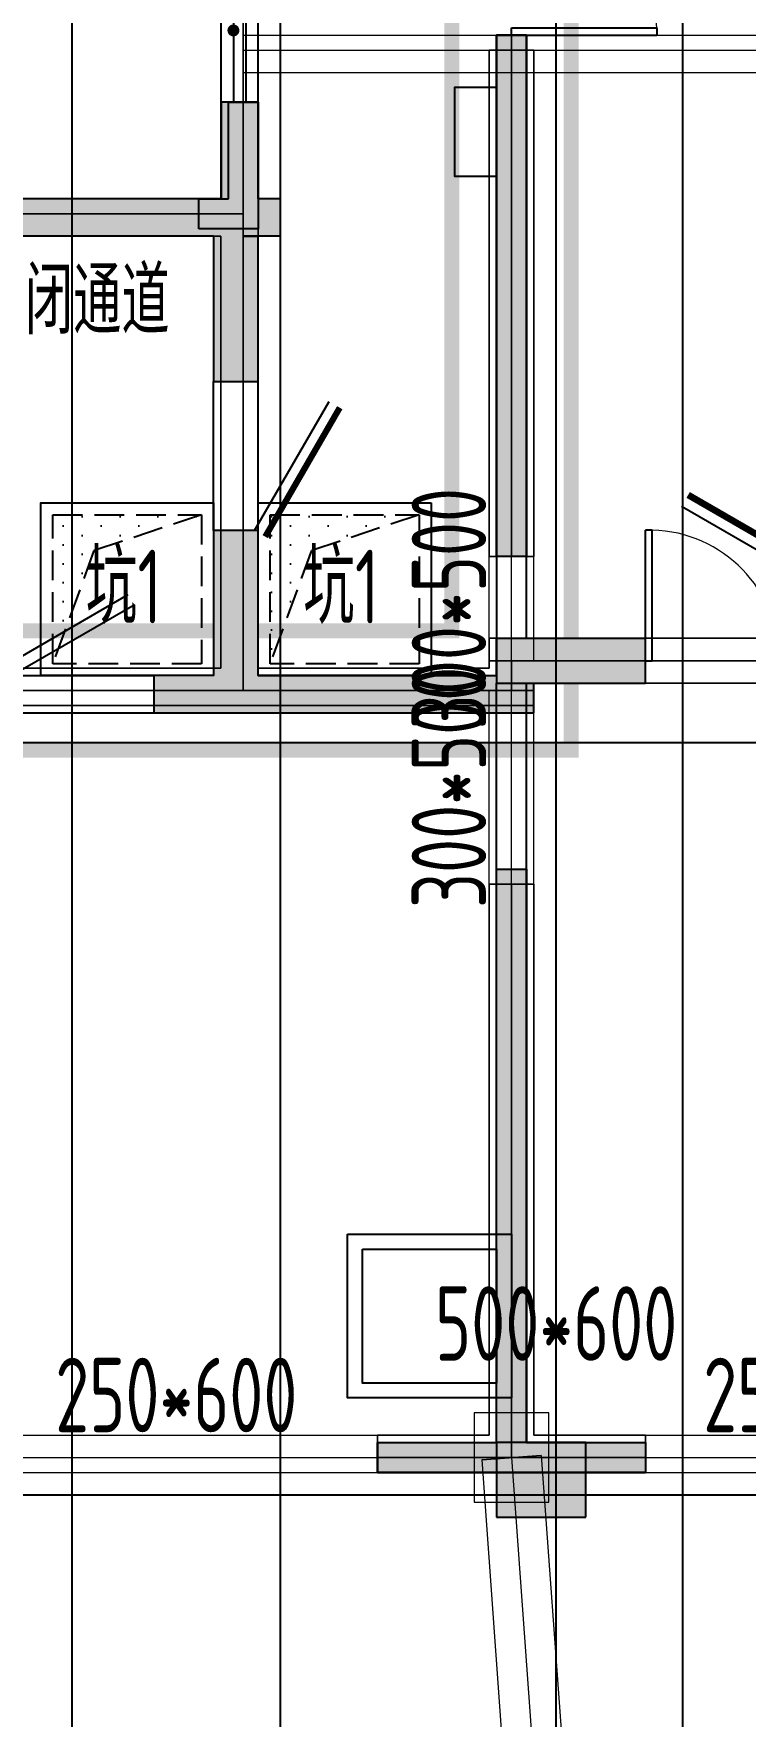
# Model space of a CAD drawing. Extents: x 369444 to 684549, y -549309 to 575337.
# Drawn here: x 571067 to 575844, y 448719 to 460017 of the extents above; entities that cross this region are included whole.
import ezdxf

# ---------------------------------------------------------------- set-up
doc = ezdxf.new("R2010")
doc.units = 0
doc.header["$LTSCALE"] = 1000
doc.header["$MEASUREMENT"] = 0
doc.linetypes.add('DASH', pattern=[0.35, 0.25, -0.1])
for name, color, linetype, lineweight, true_color in [('-1-0-1', 7, 'Continuous', 0, 0xc0c0c0), ('-1-1-2', 7, 'Continuous', 0, 0xc0c0c0), ('-2-0-1', 1, 'Continuous', 0, 0xff0000), ('-2-1-2', 9, 'Continuous', 0, 0x808080), ('1-6-1', 7, 'Continuous', 0, 0x55ff55), ('1-6-2', 7, 'Continuous', 0, 0x55ff55), ('11-6-1', 2, 'Continuous', 0, 0xffff00), ('11-6-2', 2, 'Continuous', 0, 0xffff00), ('11-6-5', 2, 'Continuous', 0, 0xffff00), ('12-6-1', 4, 'Continuous', 0, 0x00ffff), ('12-6-2', 4, 'Continuous', 0, 0x00ffff), ('12-6-5', 4, 'Continuous', 0, 0x00ffff)]:
    doc.layers.add(name, color=color, linetype=linetype, lineweight=lineweight, true_color=true_color)
for name, color, linetype in [('A-WALL-HATCH', 8, 'Continuous'), ('AIRD-PLUM', 122, 'Continuous'), ('COLUMN', 9, 'Continuous'), ('DIM_LEAD', 3, 'Continuous'), ('DOTE', 1, 'Continuous'), ('PUB_HATCH', 8, 'Continuous'), ('SURFACE', 6, 'Continuous'), ('WALL', 9, 'Continuous'), ('WINDOW', 4, 'Continuous'), ('填充', 8, 'Continuous'), ('文字', 2, 'Continuous'), ('砼墙', 151, 'Continuous'), ('车库集水坑', 60, 'Continuous'), ('防火分区线', 7, 'Continuous')]:
    doc.layers.add(name, color=color, linetype=linetype)
doc.styles.add('_TCH_DIM', font='SIMPLEX', dxfattribs={"bigfont": 'GBCBIG'})
doc.styles.add('yjkcad', font='yjkeng.shx', dxfattribs={"width": 0.7, "height": 250, "bigfont": 'yjkchn.shx'})
doc.styles.add('说明', font='TSSDENG', dxfattribs={"width": 0.7, "bigfont": 'HZTXT'})

# ---------------------------------------------------------------- blocks, each defined once
blk = doc.blocks.new('6145hdgfh')
at = {"layer": '车库集水坑', "lineweight": -2}
for points in [[(38490922014.031113, 3905546430.369669), (38490923114.031113, 3905546430.369669), (38490923114.031113, 3905545330.369669), (38490922014.031113, 3905545330.369669)], [(38490922114.031113, 3905546330.369669), (38490923014.031113, 3905546330.369669), (38490923014.031113, 3905545430.369669), (38490922114.031113, 3905545430.369669)]]:
    blk.add_lwpolyline(points, close=True, dxfattribs=at)
blk = doc.blocks.new('$DorLib2D$00000002')
for p, q in [((-0.5, 0), (-0.5, 0.4875)), ((-0.475, 0.4875), (-0.5, 0.4875)), ((-0.475, 0), (-0.475, 0.4875)), ((0.475, 0), (0.475, 0.4875)), ((0.475, 0.4875), (0.5, 0.4875)), ((0.5, 0), (0.5, 0.4875)), ((-0.5, 0), (-0.475, 0)), ((0.5, 0), (0.475, 0))]:
    blk.add_line(p, q)
at = {"lineweight": 13}
for centre, start, end in [((-0.4875, 0), 0, 88.53072), ((0.4875, 0), 91.46928, 180)]:
    blk.add_arc(centre, 0.4875, start, end, dxfattribs=at)
blk = doc.blocks.new('$DorLib2D$00000001')
for p, q in [((0.45, 0.975), (0.5, 0.975)), ((0.45, 0), (0.45, 0.975)), ((0.5, 0), (0.5, 0.975)), ((0.5, 0), (0.45, 0))]:
    blk.add_line(p, q)
at = {"lineweight": 13}
blk.add_arc((0.475, 0), 0.975, 91.4693, 180, dxfattribs=at)
blk = doc.blocks.new('$DorLib2D$00000179')
at = {"color": 0}
for p, q in [((-0.54, 0.169), (0.326, 0.669)), ((-0.5, 0.1), (0.366, 0.6))]:
    blk.add_line(p, q, dxfattribs=at)
blk = doc.blocks.new('$TCHSYS$WIN2D')
for p, q in [((-0.5, 0.5), (0.5, 0.5)), ((-0.5, 0.5), (-0.5, -0.5)), ((0.5, 0.5), (0.5, -0.5)), ((0.5, 0.167), (-0.5, 0.167)), ((0.5, -0.167), (-0.5, -0.167)), ((-0.5, -0.5), (0.5, -0.5))]:
    blk.add_line(p, q)
blk = doc.blocks.new('$DorLib2D$00000192')
at = {"color": 0}
blk.add_line((-0.5, 0.125), (0.366, 0.625), dxfattribs=at)
at = {"color": 0, "const_width": 0.0417}
blk.add_lwpolyline([(-0.542, 0.197), (0.324, 0.697)], dxfattribs=at)
blk = doc.blocks.new('JSK1000')
at = {"layer": 'AIRD-PLUM'}
h = blk.add_hatch(dxfattribs=at)
h.set_pattern_fill('DOTS', color=8, scale=80, style=0)
h.set_pattern_definition([(0, (-20, -20), (63.5, 127), [0, -127])])
h.paths.add_polyline_path([(80, 1080), (80, 80), (321, 803), (1080, 1080)])
at = {"layer": 'AIRD-PLUM', "ltscale": 0.25}
blk.add_lwpolyline([(0, 0), (1160, 0), (1160, 1160), (0, 1160)], close=True, dxfattribs=at)
at = {"layer": 'AIRD-PLUM', "color": 8, "linetype": 'DASH', "ltscale": 0.8}
blk.add_lwpolyline([(80, 80), (1080, 80), (1080, 1080), (80, 1080)], close=True, dxfattribs=at)
blk.add_lwpolyline([(80, 80), (321, 803), (1080, 1080)], dxfattribs=at)
blk = doc.blocks.new('A$C69B9310D')
at = {"layer": 'AIRD-PLUM', "xscale": -1, "rotation": 90}
blk.add_blockref('JSK1000', (1160, 1160), dxfattribs=at)
at = {"layer": '文字', "style": '说明', "width": 0.7}
blk.add_text('坑1', height=495, dxfattribs=at).set_placement((302, 350))
blk = doc.blocks.new('$DorLib2D$00000194')
at = {"color": 0}
blk.add_line((-0.5, 0.075), (0.366, 0.575), dxfattribs=at)
at = {"color": 0, "const_width": 0.025}
blk.add_lwpolyline([(-0.525, 0.1183), (0.341, 0.6183)], dxfattribs=at)

msp = doc.modelspace()

# ---------------------------------------------------------------- hatches: boundary and pattern name
at = {"layer": 'A-WALL-HATCH'}
msp.add_hatch(color=256, dxfattribs=at).paths.add_polyline_path([(574173.3, 450057), (574773.3, 450057), (574773.3, 450557), (574173.3, 450557)])
at = {"layer": 'PUB_HATCH'}
for points in [[(572574.6, 458907), (572574.6, 459557.1), (572324.6, 459557.1), (572324.6, 458907), (572457.9, 458823.6)], [(572404.6, 458707), (572324.6, 458907), (570224.6, 458907), (570474.6, 458657), (572274.6, 458657)], [(572457.9, 458823.6), (572324.6, 458907), (572404.6, 458707), (572574.6, 458657), (572474.6, 458657)], [(572724.6, 458907), (572574.6, 458907), (572457.9, 458823.6), (572474.6, 458657), (572724.6, 458657)], [(572274.6, 458657), (572274.6, 457681.7), (572574.6, 457681.7), (572574.6, 458657), (572404.6, 458707)], [(572574.6, 455707), (572574.6, 456681.7), (572274.6, 456681.7), (572274.6, 455707), (572404.6, 455657)], [(574174.6, 455707), (574424.6, 455457), (574424.6, 455657), (574174.6, 455957)], [(574424.6, 455657), (575174.2, 455657), (575174.2, 455957), (574174.6, 455957)], [(572274.6, 455707), (571874.6, 455707), (571874.6, 455457), (572324.6, 455457), (572404.6, 455657)], [(572404.6, 455657), (572324.6, 455457), (574424.6, 455457), (574174.6, 455707), (572574.6, 455707)]]:
    msp.add_hatch(color=256, dxfattribs=at).paths.add_polyline_path(points)
at = {"layer": 'SURFACE'}
h = msp.add_hatch(color=8, dxfattribs=at)
h.dxf.hatch_style = 1
h.paths.add_polyline_path([(574374.5, 460007), (574374.5, 456507), (574174.5, 456507), (574174.5, 460007)])
h = msp.add_hatch(color=8, dxfattribs=at)
h.dxf.hatch_style = 1
h.paths.add_polyline_path([(572574.5, 459557.1), (572374.5, 459557.1), (572374.5, 458907), (572174.5, 458907), (572174.5, 458707), (572574.5, 458707)])
h = msp.add_hatch(color=8, dxfattribs=at)
h.dxf.hatch_style = 1
h.paths.add_polyline_path([(574174.5, 450557), (574174.5, 454407), (574374.5, 454407), (574374.5, 450557), (575174.5, 450557), (575174.5, 450357), (574174.5, 450357), (573374.5, 450357), (573374.5, 450557)])

# ---------------------------------------------------------------- linework, layer by layer
at = {"layer": '-1-0-1', "color": 0}
for p in [(572474.3, 459906.9, -3600), (574274.3, 459906.9, -3600), (572174.3, 458806.9, -3600), (572474.3, 458806.9, -3600), (574274.3, 456506.9, -3600), (574274.3, 455807.2, -3600), (572474.3, 455606.9, -3600), (574274.3, 455606.9, -3600), (574274.3, 454306.9, -3600), (573374.3, 450456.9, -3600), (574274.3, 450456.9, -3600), (575174.3, 450456.9, -3600)]:
    msp.add_point(p, dxfattribs=at)
at = {"layer": '-1-1-2', "color": 0}
for p, q in [((572474.3, 459906.9, -3600), (572474.3, 459906.9)), ((574274.3, 459906.9, -3600), (574274.3, 459906.9)), ((572174.3, 458806.9, -3600), (572174.3, 458806.9)), ((572474.3, 458806.9, -3600), (572474.3, 458806.9)), ((574274.3, 456506.9, -3600), (574274.3, 456506.9)), ((574274.3, 455807.2, -3600), (574274.3, 455807.2)), ((572474.3, 455606.9, -3600), (572474.3, 455606.9)), ((574274.3, 455606.9, -3600), (574274.3, 455606.9)), ((574274.3, 454306.9, -3600), (574274.3, 454306.9)), ((573374.3, 450456.9, -3600), (573374.3, 450456.9)), ((574274.3, 450456.9, -3600), (574274.3, 450456.9)), ((575174.3, 450456.9, -3600), (575174.3, 450456.9))]:
    msp.add_line(p, q, dxfattribs=at)
at = {"layer": '-2-0-1', "color": 0}
for p, q in [((572474.3, 459906.9, -3600), (572474.3, 460306.9, -3600)), ((572474.3, 459906.9, -3600), (574274.3, 459906.9, -3600)), ((572474.3, 458806.9, -3600), (572474.3, 459906.9, -3600)), ((574274.3, 456506.9, -3600), (574274.3, 459906.9, -3600)), ((574274.3, 459906.9, -3600), (576074.3, 459906.9, -3600)), ((570574.3, 458806.9, -3600), (572174.3, 458806.9, -3600)), ((572174.3, 458806.9, -3600), (572474.3, 458806.9, -3600)), ((572474.3, 455606.9, -3600), (572474.3, 458806.9, -3600)), ((574274.3, 455807.2, -3600), (574274.3, 456506.9, -3600)), ((574274.3, 455807.2, -3600), (577874.3, 455807.2, -3600)), ((574274.3, 455606.9, -3600), (574274.3, 455807.2, -3600)), ((570374.3, 455606.9, -3600), (572474.3, 455606.9, -3600)), ((572474.3, 455606.9, -3600), (574274.3, 455606.9, -3600)), ((574274.3, 454306.9, -3600), (574274.3, 455606.9, -3600)), ((574274.3, 450456.9, -3600), (574274.3, 454306.9, -3600)), ((570674.3, 450456.9, -3600), (573374.3, 450456.9, -3600)), ((573374.3, 450456.9, -3600), (574274.3, 450456.9, -3600)), ((574274.3, 450456.9, -3600), (575174.3, 450456.9, -3600)), ((574274.3, 450456.9, -3600), (574774.3, 443557.1, -3600)), ((575174.3, 450456.9, -3600), (577574.3, 450456.9, -3600))]:
    msp.add_line(p, q, dxfattribs=at)
at = {"layer": '-2-1-2', "color": 0}
for p, q in [((572474.3, 459906.9), (572474.3, 460306.9)), ((572474.3, 459906.9), (574274.3, 459906.9)), ((572474.3, 458806.9), (572474.3, 459906.9)), ((574274.3, 456506.9), (574274.3, 459906.9)), ((574274.3, 459906.9), (576074.3, 459906.9)), ((570574.3, 458806.9), (572174.3, 458806.9)), ((572174.3, 458806.9), (572474.3, 458806.9)), ((572474.3, 455606.9), (572474.3, 458806.9)), ((574274.3, 455807.2), (574274.3, 456506.9)), ((574274.3, 455807.2), (577874.3, 455807.2)), ((574274.3, 455606.9), (574274.3, 455807.2)), ((570374.3, 455606.9), (572474.3, 455606.9)), ((572474.3, 455606.9), (574274.3, 455606.9)), ((574274.3, 454306.9), (574274.3, 455606.9)), ((574274.3, 450456.9), (574274.3, 454306.9)), ((570674.3, 450456.9), (573374.3, 450456.9)), ((573374.3, 450456.9), (574274.3, 450456.9)), ((574274.3, 450456.9), (575174.3, 450456.9)), ((574274.3, 450456.9), (574774.3, 443557.1)), ((575174.3, 450456.9), (577574.3, 450456.9))]:
    msp.add_line(p, q, dxfattribs=at)
at = {"layer": '1-6-1', "color": 0}
for p, q in [((572324.3, 460306.9, -3600), (572324.3, 459906.9, -3600)), ((572324.3, 459906.9), (572324.3, 460306.9)), ((572574.3, 460306.9), (572574.3, 459906.9)), ((572574.3, 459906.9, -3600), (572574.3, 460306.9, -3600)), ((572324.3, 459906.9, -3600), (572324.3, 459906.9)), ((572324.3, 459906.9, -3600), (572324.3, 458906.9, -3600)), ((572324.3, 459906.9), (572324.3, 459906.9, -3600)), ((572324.3, 458906.9), (572324.3, 459906.9)), ((572574.3, 459906.9), (572574.3, 459906.9, -3600)), ((572574.3, 459906.9), (572574.3, 458806.9)), ((572574.3, 459906.9, -3600), (572574.3, 459906.9)), ((572574.3, 458806.9, -3600), (572574.3, 459906.9, -3600)), ((574124.3, 459906.9, -3600), (574124.3, 456506.9, -3600)), ((574124.3, 459906.9), (574124.3, 459906.9, -3600)), ((574124.3, 456506.9), (574124.3, 459906.9)), ((574124.3, 459906.9, -3600), (574124.3, 459906.9)), ((574424.3, 459906.9, -3600), (574124.3, 459906.9, -3600)), ((574124.3, 459906.9), (574424.3, 459906.9)), ((574424.3, 459906.9), (574424.3, 456506.9)), ((574424.3, 459906.9, -3600), (574424.3, 459906.9)), ((574424.3, 456506.9, -3600), (574424.3, 459906.9, -3600)), ((574424.3, 459906.9), (574424.3, 459906.9, -3600)), ((572174.3, 458906.9, -3600), (570574.3, 458906.9, -3600)), ((570574.3, 458906.9), (572174.3, 458906.9)), ((572174.3, 458906.9), (572174.3, 458906.9, -3600)), ((572174.3, 458906.9, -3600), (572174.3, 458906.9)), ((572324.3, 458906.9, -3600), (572174.3, 458906.9, -3600)), ((572174.3, 458906.9), (572324.3, 458906.9)), ((572324.3, 458906.9, -3600), (572324.3, 458906.9)), ((572324.3, 458906.9), (572324.3, 458906.9, -3600)), ((572574.3, 458806.9), (572574.3, 455756.9)), ((572574.3, 458806.9, -3600), (572574.3, 458806.9)), ((572574.3, 455756.9, -3600), (572574.3, 458806.9, -3600)), ((572574.3, 458806.9), (572574.3, 458806.9, -3600)), ((572174.3, 458656.9), (570574.3, 458656.9)), ((570574.3, 458656.9, -3600), (572174.3, 458656.9, -3600)), ((572174.3, 458656.9, -3600), (572174.3, 458656.9)), ((572174.3, 458656.9), (572174.3, 458656.9, -3600)), ((572324.3, 458656.9), (572174.3, 458656.9)), ((572174.3, 458656.9, -3600), (572324.3, 458656.9, -3600)), ((572324.3, 458656.9, -3600), (572324.3, 455756.9, -3600)), ((572324.3, 458656.9), (572324.3, 458656.9, -3600)), ((572324.3, 455756.9), (572324.3, 458656.9)), ((572324.3, 458656.9, -3600), (572324.3, 458656.9)), ((574124.3, 456506.9, -3600), (574124.3, 456506.9)), ((574124.3, 456506.9, -3600), (574424.3, 456506.9, -3600)), ((574124.3, 456506.9), (574124.3, 456506.9, -3600)), ((574424.3, 456506.9), (574124.3, 456506.9)), ((574424.3, 456506.9), (574424.3, 456506.9, -3600)), ((574424.3, 456506.9, -3600), (574424.3, 456506.9)), ((574124.3, 455957.2, -3600), (574124.3, 455756.9, -3600)), ((574124.3, 455957.2), (574124.3, 455957.2, -3600)), ((574124.3, 455756.9), (574124.3, 455957.2)), ((574124.3, 455957.2, -3600), (574124.3, 455957.2)), ((577774.3, 455957.2, -3600), (574124.3, 455957.2, -3600)), ((574124.3, 455957.2), (577774.3, 455957.2)), ((572324.3, 455756.9, -3600), (570524.3, 455756.9, -3600)), ((570524.3, 455756.9), (572324.3, 455756.9)), ((572324.3, 455756.9, -3600), (572324.3, 455756.9)), ((572324.3, 455756.9), (572324.3, 455756.9, -3600)), ((572574.3, 455756.9), (572574.3, 455756.9, -3600)), ((572574.3, 455756.9, -3600), (572574.3, 455756.9)), ((574124.3, 455756.9, -3600), (572574.3, 455756.9, -3600)), ((572574.3, 455756.9), (574124.3, 455756.9)), ((574124.3, 455756.9), (574124.3, 455756.9, -3600)), ((574124.3, 455756.9, -3600), (574124.3, 455756.9)), ((574424.3, 455657.2), (574424.3, 455506.9)), ((574424.3, 455657.2, -3600), (574424.3, 455657.2)), ((574424.3, 455506.9, -3600), (574424.3, 455657.2, -3600)), ((574424.3, 455657.2), (574424.3, 455657.2, -3600)), ((577774.3, 455657.2), (574424.3, 455657.2)), ((574424.3, 455657.2, -3600), (577774.3, 455657.2, -3600)), ((572474.3, 455506.9), (570374.3, 455506.9)), ((570374.3, 455506.9, -3600), (572474.3, 455506.9, -3600)), ((572474.3, 455506.9), (572474.3, 455506.9, -3600)), ((574424.3, 455506.9), (572474.3, 455506.9)), ((572474.3, 455506.9, -3600), (574424.3, 455506.9, -3600)), ((572474.3, 455506.9, -3600), (572474.3, 455506.9)), ((574424.3, 455506.9, -3600), (574424.3, 455506.9)), ((574424.3, 455506.9), (574424.3, 455506.9, -3600)), ((574124.3, 454306.9, -3600), (574124.3, 450606.9, -3600)), ((574124.3, 454306.9), (574124.3, 454306.9, -3600)), ((574124.3, 450606.9), (574124.3, 454306.9)), ((574124.3, 454306.9, -3600), (574124.3, 454306.9)), ((574424.3, 454306.9, -3600), (574124.3, 454306.9, -3600)), ((574124.3, 454306.9), (574424.3, 454306.9)), ((574424.3, 454306.9), (574424.3, 450606.9)), ((574424.3, 454306.9, -3600), (574424.3, 454306.9)), ((574424.3, 450606.9, -3600), (574424.3, 454306.9, -3600)), ((574424.3, 454306.9), (574424.3, 454306.9, -3600)), ((573374.3, 450606.9, -3600), (573374.3, 450606.9)), ((574124.3, 450606.9, -3600), (573374.3, 450606.9, -3600)), ((573374.3, 450606.9), (574124.3, 450606.9)), ((573374.3, 450606.9, -3600), (573374.3, 450356.9, -3600)), ((573374.3, 450606.9), (573374.3, 450606.9, -3600)), ((573374.3, 450356.9), (573374.3, 450606.9)), ((574124.3, 450606.9, -3600), (574124.3, 450606.9)), ((574124.3, 450606.9), (574124.3, 450606.9, -3600)), ((574424.3, 450606.9, -3600), (574424.3, 450606.9)), ((575174.3, 450606.9, -3600), (574424.3, 450606.9, -3600)), ((574424.3, 450606.9), (575174.3, 450606.9)), ((574424.3, 450606.9), (574424.3, 450606.9, -3600)), ((575174.3, 450606.9), (575174.3, 450606.9, -3600)), ((575174.3, 450606.9, -3600), (575174.3, 450606.9)), ((575174.3, 450356.9, -3600), (575174.3, 450606.9, -3600)), ((575174.3, 450606.9), (575174.3, 450356.9)), ((573374.3, 450356.9), (573374.3, 450356.9, -3600)), ((574274.3, 450356.9), (573374.3, 450356.9)), ((573374.3, 450356.9, -3600), (574274.3, 450356.9, -3600)), ((573374.3, 450356.9, -3600), (573374.3, 450356.9)), ((574274.3, 450356.9), (574274.3, 450356.9, -3600)), ((575174.3, 450356.9), (574274.3, 450356.9)), ((574274.3, 450356.9, -3600), (575174.3, 450356.9, -3600)), ((574274.3, 450356.9, -3600), (574274.3, 450356.9)), ((575174.3, 450356.9, -3600), (575174.3, 450356.9)), ((575174.3, 450356.9), (575174.3, 450356.9, -3600))]:
    msp.add_line(p, q, dxfattribs=at)
at = {"layer": '1-6-2', "color": 0}
for p, q in [((572474.3, 460306.9), (572474.3, 459906.9)), ((572474.3, 459906.9, -3600), (572474.3, 460306.9, -3600)), ((572474.3, 459906.9), (572474.3, 459906.9, -3600)), ((572474.3, 459906.9), (572474.3, 458806.9)), ((572474.3, 459906.9, -3600), (572474.3, 459906.9)), ((572474.3, 458806.9, -3600), (572474.3, 459906.9, -3600)), ((574274.3, 459906.9), (574274.3, 456506.9)), ((574274.3, 459906.9, -3600), (574274.3, 459906.9)), ((574274.3, 456506.9, -3600), (574274.3, 459906.9, -3600)), ((572174.3, 458806.9), (570574.3, 458806.9)), ((570574.3, 458806.9, -3600), (572174.3, 458806.9, -3600)), ((572174.3, 458806.9, -3600), (572174.3, 458806.9)), ((572174.3, 458806.9), (572174.3, 458806.9, -3600)), ((572474.3, 458806.9), (572174.3, 458806.9)), ((572174.3, 458806.9, -3600), (572474.3, 458806.9, -3600)), ((572474.3, 458806.9), (572474.3, 455606.9)), ((572474.3, 458806.9, -3600), (572474.3, 458806.9)), ((572474.3, 455606.9, -3600), (572474.3, 458806.9, -3600)), ((572474.3, 458806.9), (572474.3, 458806.9, -3600)), ((572474.3, 458806.9, -3600), (572474.3, 458806.9)), ((574274.3, 456506.9), (574274.3, 456506.9, -3600)), ((574274.3, 455807.2), (574274.3, 455606.9)), ((574274.3, 455807.2, -3600), (574274.3, 455807.2)), ((574274.3, 455606.9, -3600), (574274.3, 455807.2, -3600)), ((574274.3, 455807.2), (574274.3, 455807.2, -3600)), ((577874.3, 455807.2), (574274.3, 455807.2)), ((574274.3, 455807.2, -3600), (577874.3, 455807.2, -3600)), ((572474.3, 455606.9), (570374.3, 455606.9)), ((570374.3, 455606.9, -3600), (572474.3, 455606.9, -3600)), ((572474.3, 455606.9), (572474.3, 455606.9, -3600)), ((572474.3, 455606.9), (572474.3, 455606.9, -3600)), ((574274.3, 455606.9), (572474.3, 455606.9)), ((572474.3, 455606.9, -3600), (574274.3, 455606.9, -3600)), ((572474.3, 455606.9, -3600), (572474.3, 455606.9)), ((574274.3, 455606.9, -3600), (574274.3, 455606.9)), ((574274.3, 455606.9), (574274.3, 455606.9, -3600)), ((574274.3, 454306.9), (574274.3, 450456.9)), ((574274.3, 454306.9, -3600), (574274.3, 454306.9)), ((574274.3, 450456.9, -3600), (574274.3, 454306.9, -3600)), ((573374.3, 450456.9), (573374.3, 450456.9, -3600)), ((574274.3, 450456.9), (573374.3, 450456.9)), ((573374.3, 450456.9, -3600), (574274.3, 450456.9, -3600)), ((574274.3, 450456.9), (574274.3, 450456.9, -3600)), ((575174.3, 450456.9), (574274.3, 450456.9)), ((574274.3, 450456.9, -3600), (575174.3, 450456.9, -3600)), ((574274.3, 450456.9), (574274.3, 450456.9, -3600)), ((574274.3, 450456.9, -3600), (574274.3, 450456.9)), ((575174.3, 450456.9, -3600), (575174.3, 450456.9))]:
    msp.add_line(p, q, dxfattribs=at)
at = {"layer": '11-6-1', "color": 0}
for p, q in [((574024.3, 450756.9), (574024.3, 450156.9)), ((574524.3, 450756.9), (574024.3, 450756.9)), ((574024.3, 450756.9, -3600), (574024.3, 450156.9, -3600)), ((574524.3, 450756.9, -3600), (574024.3, 450756.9, -3600)), ((574024.3, 450756.9, -3600), (574024.3, 450756.9)), ((574524.3, 450156.9), (574524.3, 450756.9)), ((574524.3, 450156.9, -3600), (574524.3, 450756.9, -3600)), ((574524.3, 450756.9, -3600), (574524.3, 450756.9)), ((574024.3, 450156.9), (574524.3, 450156.9)), ((574024.3, 450156.9, -3600), (574524.3, 450156.9, -3600)), ((574024.3, 450156.9, -3600), (574024.3, 450156.9)), ((574524.3, 450156.9, -3600), (574524.3, 450156.9))]:
    msp.add_line(p, q, dxfattribs=at)
at = {"layer": '11-6-2', "color": 0}
msp.add_line((574274.3, 450456.9, -3600), (574274.3, 450456.9), dxfattribs=at)
at = {"layer": '12-6-1', "color": 0}
for p, q in [((572474.3, 460006.9), (572474.3, 459756.9)), ((572474.3, 460006.9, -400), (572474.3, 460006.9)), ((572474.3, 459756.9, -400), (572474.3, 460006.9, -400)), ((572474.3, 460006.9), (574274.3, 460006.9)), ((572474.3, 460006.9, -400), (574274.3, 460006.9, -400)), ((574274.3, 460006.9), (574274.3, 459756.9)), ((574274.3, 460006.9, -400), (574274.3, 460006.9)), ((574274.3, 459756.9, -400), (574274.3, 460006.9, -400)), ((574274.3, 460006.9), (574274.3, 459756.9)), ((574274.3, 460006.9, -400), (574274.3, 460006.9)), ((574274.3, 459756.9, -400), (574274.3, 460006.9, -400)), ((574274.3, 460006.9), (576074.3, 460006.9)), ((574274.3, 460006.9, -400), (576074.3, 460006.9, -400)), ((572474.3, 459756.9), (572474.3, 459756.9, -400)), ((572474.3, 459756.9), (574274.3, 459756.9)), ((572474.3, 459756.9, -400), (574274.3, 459756.9, -400)), ((574274.3, 459756.9), (574274.3, 459756.9, -400)), ((574274.3, 459756.9), (574274.3, 459756.9, -400)), ((574274.3, 459756.9), (576074.3, 459756.9)), ((574274.3, 459756.9, -400), (576074.3, 459756.9, -400)), ((574124.3, 456506.9), (574424.3, 456506.9)), ((574124.3, 456506.9, -500), (574124.3, 456506.9)), ((574424.3, 456506.9, -500), (574124.3, 456506.9, -500)), ((574124.3, 455807.2), (574124.3, 456506.9)), ((574124.3, 455807.2, -500), (574124.3, 456506.9, -500)), ((574424.3, 456506.9), (574424.3, 456506.9, -500)), ((574424.3, 455807.2), (574424.3, 456506.9)), ((574424.3, 455807.2, -500), (574424.3, 456506.9, -500)), ((574124.3, 455807.2), (574424.3, 455807.2)), ((574124.3, 455807.2, -500), (574124.3, 455807.2)), ((574424.3, 455807.2, -500), (574124.3, 455807.2, -500)), ((574424.3, 455807.2), (574424.3, 455807.2, -500)), ((574124.3, 455606.9), (574424.3, 455606.9)), ((574124.3, 455606.9, -500), (574124.3, 455606.9)), ((574424.3, 455606.9, -500), (574124.3, 455606.9, -500)), ((574124.3, 454306.9), (574124.3, 455606.9)), ((574124.3, 454306.9, -500), (574124.3, 455606.9, -500)), ((574424.3, 455606.9), (574424.3, 455606.9, -500)), ((574424.3, 454306.9), (574424.3, 455606.9)), ((574424.3, 454306.9, -500), (574424.3, 455606.9, -500)), ((574124.3, 454306.9), (574424.3, 454306.9)), ((574124.3, 454306.9, -500), (574124.3, 454306.9)), ((574424.3, 454306.9, -500), (574124.3, 454306.9, -500)), ((574424.3, 454306.9), (574424.3, 454306.9, -500)), ((570674.3, 450606.9), (573374.3, 450606.9)), ((570674.3, 450606.9, -600), (573374.3, 450606.9, -600)), ((573374.3, 450606.9), (573374.3, 450356.9)), ((573374.3, 450606.9, -600), (573374.3, 450606.9)), ((573374.3, 450356.9, -600), (573374.3, 450606.9, -600)), ((575174.3, 450606.9), (575174.3, 450356.9)), ((575174.3, 450606.9, -600), (575174.3, 450606.9)), ((575174.3, 450356.9, -600), (575174.3, 450606.9, -600)), ((575174.3, 450606.9), (577574.3, 450606.9)), ((575174.3, 450606.9, -600), (577574.3, 450606.9, -600)), ((574473.8, 450471.4), (574074.8, 450442.5)), ((574074.8, 450442.5, -800), (574473.8, 450471.4, -800)), ((574074.8, 450442.5), (574074.8, 450442.5, -800)), ((574074.8, 450442.5), (574574.8, 443542.6)), ((574074.8, 450442.5, -800), (574574.8, 443542.6, -800)), ((574473.8, 450471.4, -800), (574473.8, 450471.4)), ((574473.8, 450471.4), (574973.8, 443571.5)), ((574473.8, 450471.4, -800), (574973.8, 443571.5, -800)), ((570674.3, 450356.9), (573374.3, 450356.9)), ((570674.3, 450356.9, -600), (573374.3, 450356.9, -600)), ((573374.3, 450356.9), (573374.3, 450356.9, -600)), ((575174.3, 450356.9), (575174.3, 450356.9, -600)), ((575174.3, 450356.9), (577574.3, 450356.9)), ((575174.3, 450356.9, -600), (577574.3, 450356.9, -600))]:
    msp.add_line(p, q, dxfattribs=at)
at = {"layer": '12-6-2', "color": 0}
for p, q in [((572474.3, 459906.9), (574274.3, 459906.9)), ((574274.3, 459906.9), (576074.3, 459906.9)), ((574274.3, 455807.2), (574274.3, 456506.9)), ((574274.3, 454306.9), (574274.3, 455606.9)), ((570674.3, 450456.9), (573374.3, 450456.9)), ((574274.3, 450456.9), (574774.3, 443557.1)), ((575174.3, 450456.9), (577574.3, 450456.9))]:
    msp.add_line(p, q, dxfattribs=at)
at = {"layer": 'COLUMN', "color": 8}
for p, q in [((574773.3, 450557), (574173.3, 450557)), ((574173.3, 450557), (574173.3, 450057)), ((574773.3, 450057), (574773.3, 450557)), ((574173.3, 450057), (574773.3, 450057))]:
    msp.add_line(p, q, dxfattribs=at)
at = {"layer": 'DIM_LEAD', "color": 1, "const_width": 40}
msp.add_lwpolyline([(572413.5, 460019.4, 1), (572402.1, 460057.8, 1)], format="xyb", close=True, dxfattribs=at)
at = {"layer": 'DOTE', "color": 8}
for p, q in [((571324.5, 261807), (571324.5, 476704.8)), ((572724.5, 59364.2), (572724.5, 476704.8)), ((574574.5, 59364.2), (574574.5, 476704.8)), ((575424.5, 59364.2), (575424.5, 476704.8))]:
    msp.add_line(p, q, dxfattribs=at)
at = {"layer": 'DOTE', "color": 8, "lineweight": -2}
for p, q in [((377844.4, 455257), (624570.9, 455257)), ((377844.4, 450207), (624570.9, 450207))]:
    msp.add_line(p, q, dxfattribs=at)
at = {"layer": 'WALL'}
for p, q in [((574374.5, 460007), (574174.5, 460007)), ((574174.5, 460007), (574174.5, 455657)), ((574374.5, 455957), (574374.5, 460007)), ((572574.6, 459557.1), (572324.6, 459557.1)), ((572324.6, 459557.1), (572324.6, 458907)), ((572574.6, 458907), (572574.6, 459557.1)), ((572324.6, 458907), (570224.6, 458907)), ((572324.6, 458907), (572324.6, 458907)), ((572724.6, 458907), (572574.6, 458907)), ((572724.6, 458657), (572724.6, 458907)), ((572274.6, 458657), (570474.6, 458657)), ((572274.6, 458657), (572274.6, 457681.7)), ((572724.6, 458657), (572474.6, 458657)), ((572474.6, 458657), (572574.6, 458657)), ((572574.6, 457681.7), (572574.6, 458657)), ((572274.6, 457681.7), (572574.6, 457681.7)), ((572574.6, 456681.7), (572274.6, 456681.7)), ((572274.6, 456681.7), (572274.6, 455707)), ((572574.6, 455707), (572574.6, 456681.7)), ((574174.6, 455707), (574174.6, 455957)), ((575174.2, 455957), (574174.6, 455957)), ((575174.1, 455957), (574374.5, 455957)), ((575174.1, 455657), (575174.1, 455957)), ((575174.2, 455657), (575174.2, 455957)), ((572274.6, 455707), (571874.6, 455707)), ((571874.6, 455707), (571874.6, 455457)), ((572574.6, 455707), (574174.6, 455707)), ((574174.5, 455657), (575174.1, 455657)), ((574174.5, 450557), (574174.5, 455657)), ((574374.5, 450557), (574374.5, 455657)), ((574424.6, 455457), (574424.6, 455657)), ((574424.6, 455657), (575174.2, 455657)), ((571874.6, 455457), (572324.6, 455457)), ((572324.6, 455457), (574424.6, 455457)), ((573374.5, 450557), (574174.5, 450557)), ((573374.5, 450557), (573374.5, 450357)), ((574374.5, 450557), (575174.5, 450557)), ((575174.5, 450557), (575174.5, 450357)), ((573374.5, 450357), (574274.5, 450357)), ((574274.5, 450357), (575174.5, 450357))]:
    msp.add_line(p, q, dxfattribs=at)
at = {"layer": 'WINDOW', "color": 0}
for p, q in [((572274.6, 456681.7, 100), (572274.6, 457681.7, 100)), ((572574.6, 456681.7, 100), (572574.6, 457681.7, 100)), ((570874.6, 455707, 100), (571874.6, 455707, 100)), ((570874.6, 455457, 100), (571874.6, 455457, 100))]:
    msp.add_line(p, q, dxfattribs=at)
at = {"layer": 'WINDOW', "elevation": 0}
msp.add_lwpolyline([(574174.5, 459057), (573894.5, 459057), (573894.5, 459657), (574174.5, 459657)], dxfattribs=at)
at = {"layer": '砼墙', "color": 8, "ltscale": 1}
msp.add_lwpolyline([(574374.5, 460007), (574374.5, 456507), (574174.5, 456507), (574174.5, 460007)], close=True, dxfattribs=at)
for points in [[(572574.5, 459557.1), (572574.5, 458707), (572174.5, 458707)], [(572374.5, 458907), (572374.5, 459557.1)], [(572174.5, 458707), (572174.5, 458907), (572374.5, 458907)], [(574174.5, 450557), (574174.5, 454407), (574374.5, 454407), (574374.5, 450557), (575174.5, 450557), (575174.5, 450357), (574174.5, 450357), (573374.5, 450357)], [(573374.5, 450357), (573374.5, 450557), (574174.5, 450557)]]:
    msp.add_lwpolyline(points, dxfattribs=at)
at = {"layer": '砼墙', "color": 8, "ltscale": 6}
msp.add_lwpolyline([(572374.5, 459557.1), (572574.5, 459557.1)], dxfattribs=at)
at = {"layer": '防火分区线', "color": 6, "linetype": 'DASH', "ltscale": 8, "const_width": 100}
for points in [[(537624.5, 406656.8), (537614.5, 450606.9), (537814.5, 450606.9), (537814.5, 455456.9), (540724.5, 455456.9), (540724.5, 457707), (545724.5, 457706.9), (545724.5, 462056.9), (551524.5, 462056.9), (551524.5, 459807), (563374.5, 459807), (563374.5, 456006.9), (573874.5, 456006.9), (573874.5, 461907), (572074.5, 461907), (572074.5, 467806.9), (581524.5, 467806.9), (581524.5, 460356.9), (578327.6, 460356.9), (578327.6, 457620.8)], [(538614.5, 454656.9), (541524.5, 454656.9), (541524.5, 456907), (546524.5, 456906.9), (546524.5, 461256.9), (550724.5, 461256.9), (550724.5, 459007), (562574.5, 459007), (562574.5, 455206.9), (574674.5, 455206.9), (574674.5, 462707), (572874.5, 462707), (572874.5, 467006.9), (580724.5, 467006.9), (580724.5, 461156.9), (577527.6, 461156.9), (577527.6, 458393.1)]]:
    msp.add_lwpolyline(points, dxfattribs=at)
at = {"layer": '防火分区线', "color": 3, "linetype": 'DASH', "ltscale": 8, "const_width": 100}
for points in [[(589874.5, 455506.9), (578325, 455506.9), (578330.2, 460357), (581524.5, 460356.9), (581524.5, 467806.9), (572074.5, 467806.9), (572074.5, 461907), (573874.5, 461907), (573874.5, 456006.9), (563374.5, 456006.9), (563374.5, 459807), (551524.5, 459807), (551524.5, 462056.9), (545724.5, 462056.9), (545724.5, 457706.9), (540724.5, 457707)], [(590674.5, 454706.9), (577524.1, 454706.9), (577531.1, 461157), (580724.5, 461156.9), (580724.5, 467006.9), (572874.5, 467006.9), (572874.5, 462707), (574674.5, 462707), (574674.5, 455206.9), (562574.5, 455206.9), (562574.5, 459007), (550724.5, 459007), (550724.5, 461256.9), (546524.5, 461256.9), (546524.5, 456906.9), (541524.5, 456907), (541524.5, 454656.9), (537464.5, 454656.9)]]:
    msp.add_lwpolyline(points, dxfattribs=at)

# ---------------------------------------------------------------- block references
at = {"layer": 'WINDOW', "color": 1, "xscale": 1000, "yscale": 1000, "zscale": -1000, "rotation": 270}
msp.add_blockref('$DorLib2D$00000001', (574274.5, 460507), dxfattribs=at)
at = {"layer": 'WINDOW', "xscale": -700, "yscale": 250, "zscale": -700, "rotation": 270}
msp.add_blockref('$TCHSYS$WIN2D', (572449.6, 459907.1), dxfattribs=at)
at = {"layer": 'WINDOW', "color": 0, "xscale": -1000, "yscale": 1000, "zscale": 1000, "rotation": 270}
msp.add_blockref('$DorLib2D$00000192', (572424.6, 457181.7), dxfattribs=at)
at = {"layer": 'WINDOW', "yscale": 1800, "zscale": 1800}
for name, p, xscale in [('$DorLib2D$00000194', (576074.2, 455807), -1800), ('$DorLib2D$00000002', (576074.1, 455807), 1800)]:
    msp.add_blockref(name, p, dxfattribs=dict(at, xscale=xscale))
at = {"layer": 'WINDOW', "color": 0, "xscale": 1000, "yscale": 1000, "zscale": 1000}
msp.add_blockref('$DorLib2D$00000179', (571374.6, 455582), dxfattribs=at)
at = {"layer": '填充'}
for p in [(571114.6, 455707), (572574.6, 455707)]:
    msp.add_blockref('A$C69B9310D', p, dxfattribs=at)
at = {"layer": '车库集水坑'}
msp.add_blockref('6145hdgfh', (-38490348839.6, -3905094473.4), dxfattribs=at)

# ---------------------------------------------------------------- texts
at = {"color": 2, "style": '_TCH_DIM'}
msp.add_text('密闭通道', height=450, rotation=360, dxfattribs=at).set_placement((570683.7, 457999.1, 0.3))
at = {"layer": '11-6-5', "color": 0, "insert": (574574.3, 451106.9, -3600), "char_height": 500, "attachment_point": 8, "style": 'yjkcad'}
msp.add_mtext('500*600', dxfattribs=at)
at = {"layer": '12-6-5', "color": 0, "char_height": 500, "attachment_point": 8, "rotation": 90, "style": 'yjkcad'}
for insert in [(574104.3, 456157.1), (574104.3, 454956.9)]:
    msp.add_mtext('300*500', dxfattribs=dict(at, insert=insert))
at = {"layer": '12-6-5', "color": 0, "char_height": 500, "attachment_point": 8, "style": 'yjkcad'}
for insert in [(572024.3, 450626.9), (576374.3, 450626.9)]:
    msp.add_mtext('250*600', dxfattribs=dict(at, insert=insert))

doc.saveas('drawing.dxf')
